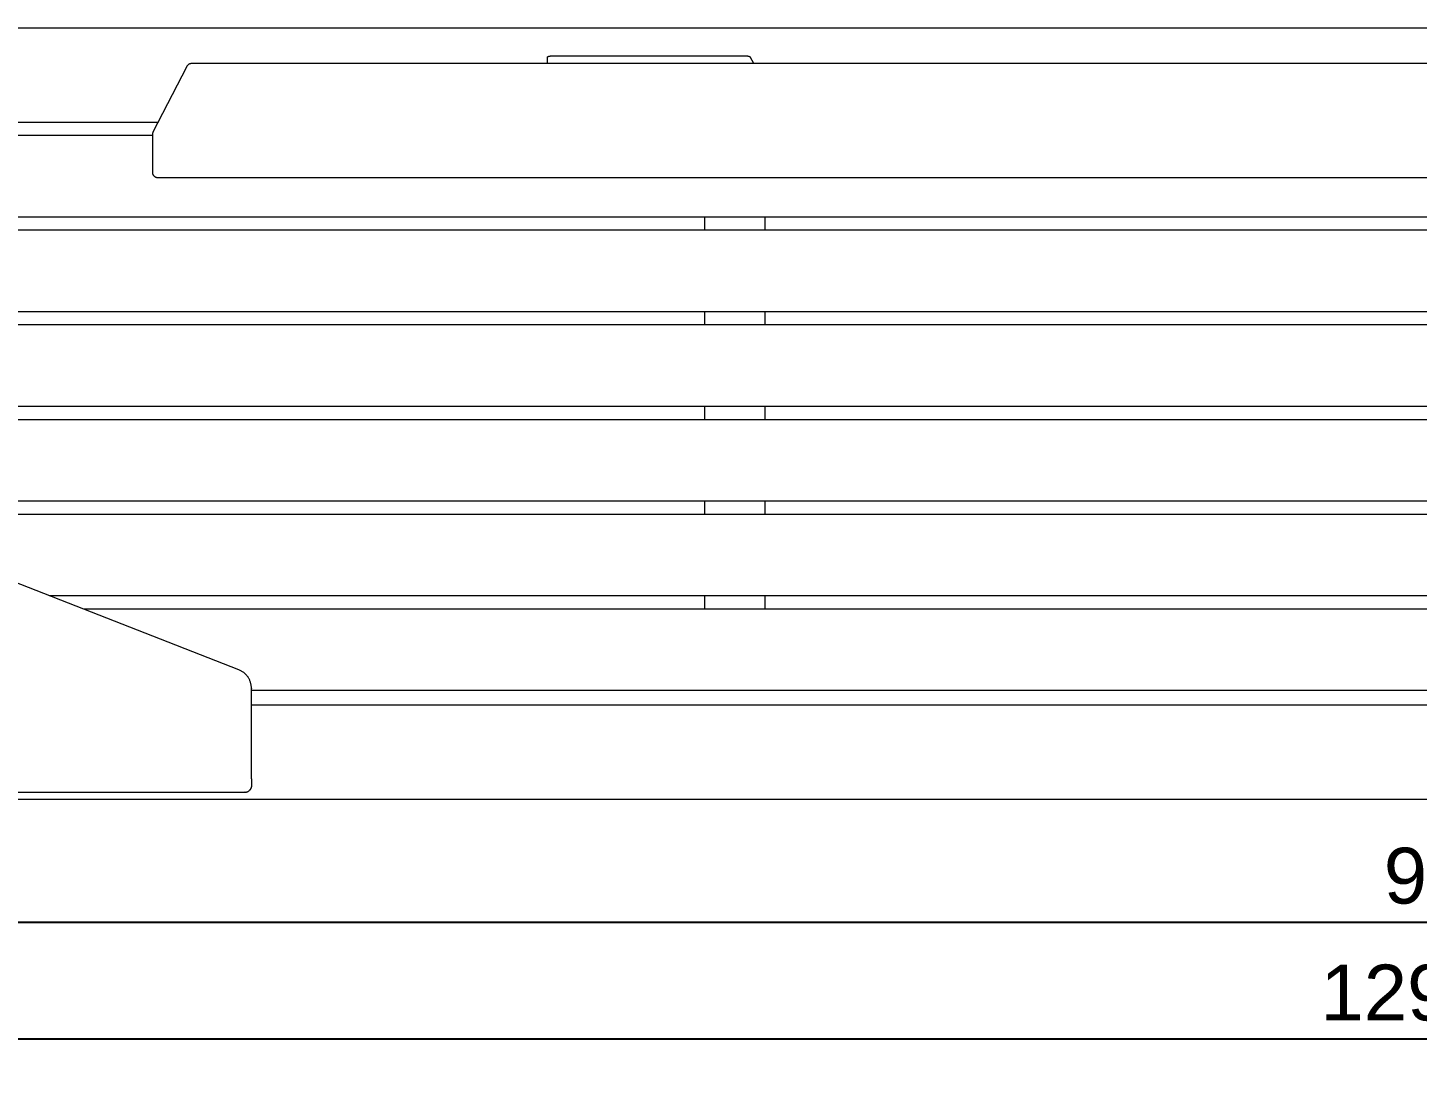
# Model space of a CAD drawing. Header units: inches. Extents: x -10 to 196, y -3 to 133.
# Drawn here: x 17.12 to 57.58, y 41.49 to 72 of the extents above; entities that cross this region are included whole.
import ezdxf

# ---------------------------------------------------------------- set-up
doc = ezdxf.new("R2010")
doc.units = ezdxf.units.IN
doc.layers.add('ZANO_R', color=7, linetype='Continuous', lineweight=0)
doc.layers.add('ZANO_W', color=1, linetype='Continuous', lineweight=0)
doc.styles.get("Standard").update_dxf_attribs({"font": 'arial.ttf'})
doc.dimstyles.new('amerykanie', dxfattribs={"dimtxt": 50, "dimasz": 50, "dimexe": 0.5, "dimexo": 0.5, "dimgap": 1, "dimtad": 1, "dimdec": 0, "dimzin": 0, "dimlunit": 5, "dimtxsty": 'Standard', "dimcen": 0.09, "dimclrd": 1, "dimclre": 1, "dimclrt": 1, "dimazin": 0, "dimtfac": 1, "dimtdec": 0, "dimtmove": 0, "dimatfit": 3, "dimfxl": 1, "dimtzin": 0, "dimarcsym": 1})

# ---------------------------------------------------------------- blocks, each defined once
blk = doc.blocks.new('*D383')
at = {"layer": 'ZANO_W', "color": 1, "lineweight": -2}
for p, q in [((10.511, 49.253), (10.511, 45.475)), ((109.004, 49.233), (109.004, 45.475)), ((11.511, 45.975), (108.004, 45.975))]:
    blk.add_line(p, q, dxfattribs=at)
at = {"layer": 'ZANO_W', "color": 1}
for points in [[(11.511, 46.141), (11.511, 45.808), (10.511, 45.975)], [(108.004, 45.808), (108.004, 46.141), (109.004, 45.975)]]:
    blk.add_solid(points, dxfattribs=at)
at = {"layer": 'ZANO_W', "color": 1, "insert": (59.758, 47.315), "char_height": 1.625, "attachment_point": 5}
blk.add_mtext('98 1/2', dxfattribs=at)
blk = doc.blocks.new('*D388')
at = {"layer": 'ZANO_W', "color": 1, "lineweight": -2}
for p, q in [((-5.175, 53.48), (-5.175, 42.073)), ((124.786, 53.485), (124.786, 42.073)), ((-4.175, 42.573), (123.786, 42.573))]:
    blk.add_line(p, q, dxfattribs=at)
at = {"layer": 'ZANO_W', "color": 1}
for points in [[(-4.175, 42.739), (-4.175, 42.406), (-5.175, 42.573)], [(123.786, 42.406), (123.786, 42.739), (124.786, 42.573)]]:
    blk.add_solid(points, dxfattribs=at)
at = {"layer": 'ZANO_W', "color": 1, "insert": (59.806, 43.913), "char_height": 1.625, "attachment_point": 5}
blk.add_mtext('129 15/16', dxfattribs=at)

msp = doc.modelspace()

# ---------------------------------------------------------------- linework, layer by layer
at = {"layer": 'ZANO_R'}
for p, q in [((10.78289, 72.00209), (108.84714, 72.00209)), ((20.77603, 68.97415), (21.76185, 70.88634)), ((21.76185, 70.88634), (21.7644, 70.89109)), ((21.7644, 70.89109), (21.76711, 70.89574)), ((21.76711, 70.89574), (21.76998, 70.9003)), ((21.76998, 70.9003), (21.77301, 70.90476)), ((21.77301, 70.90476), (21.77618, 70.90912)), ((21.77618, 70.90912), (21.7795, 70.91336)), ((21.7795, 70.91336), (21.78297, 70.91749)), ((21.78297, 70.91749), (21.78657, 70.92149)), ((21.78657, 70.92149), (21.79031, 70.92537)), ((21.79031, 70.92537), (21.79418, 70.92912)), ((21.79418, 70.92912), (21.79817, 70.93274)), ((21.79817, 70.93274), (21.80229, 70.93621)), ((21.80229, 70.93621), (21.80652, 70.93955)), ((21.80652, 70.93955), (21.81086, 70.94273)), ((21.81086, 70.94273), (21.81532, 70.94577)), ((21.81532, 70.94577), (21.81987, 70.94865)), ((21.81987, 70.94865), (21.82452, 70.95138)), ((21.82452, 70.95138), (21.82925, 70.95394)), ((21.82925, 70.95394), (21.83408, 70.95634)), ((21.83408, 70.95634), (21.83898, 70.95858)), ((21.83898, 70.95858), (21.84396, 70.96064)), ((21.84396, 70.96064), (21.849, 70.96254)), ((21.849, 70.96254), (21.85411, 70.96426)), ((21.85411, 70.96426), (21.85927, 70.9658)), ((21.85927, 70.9658), (21.86448, 70.96717)), ((21.86448, 70.96717), (21.86973, 70.96836)), ((21.86973, 70.96836), (21.87503, 70.96937)), ((21.87503, 70.96937), (21.88035, 70.97019)), ((21.88035, 70.97019), (21.8857, 70.97084)), ((21.8857, 70.97084), (21.89107, 70.9713)), ((21.89107, 70.9713), (21.89645, 70.97157)), ((21.89645, 70.97157), (21.90183, 70.97166)), ((21.90183, 70.97166), (97.70898, 70.97166)), ((32.2546, 71.14361), (32.25461, 71.14405)), ((32.2546, 70.97166), (32.2546, 71.14361)), ((32.25461, 71.14405), (32.25463, 71.14448)), ((32.25463, 71.14448), (32.25466, 71.14492)), ((32.25466, 71.14492), (32.25471, 71.14536)), ((32.25471, 71.14536), (32.25477, 71.1458)), ((32.25477, 71.1458), (32.25485, 71.14623)), ((32.25485, 71.14623), (32.25494, 71.14667)), ((32.25494, 71.14667), (32.25504, 71.14711)), ((32.25504, 71.14711), (32.25516, 71.14755)), ((32.25516, 71.14755), (32.25529, 71.14798)), ((32.25529, 71.14798), (32.25544, 71.14842)), ((32.25544, 71.14842), (32.2556, 71.14886)), ((32.2556, 71.14886), (32.25578, 71.1493)), ((32.25578, 71.1493), (32.25596, 71.14973)), ((32.25596, 71.14973), (32.25617, 71.15017)), ((32.25617, 71.15017), (32.25638, 71.1506)), ((32.25638, 71.1506), (32.25661, 71.15104)), ((32.25661, 71.15104), (32.25686, 71.15147)), ((32.25686, 71.15147), (32.25712, 71.15191)), ((32.25712, 71.15191), (32.25739, 71.15234)), ((32.25739, 71.15234), (32.25768, 71.15277)), ((32.25768, 71.15277), (32.25798, 71.1532)), ((32.25798, 71.1532), (32.25829, 71.15363)), ((32.25829, 71.15363), (32.25862, 71.15406)), ((32.25862, 71.15406), (32.25896, 71.15449)), ((32.25896, 71.15449), (32.25931, 71.15491)), ((32.25931, 71.15491), (32.25968, 71.15534)), ((32.25968, 71.15534), (32.26007, 71.15576)), ((32.26007, 71.15576), (32.26046, 71.15618)), ((32.26046, 71.15618), (32.26087, 71.1566)), ((32.26087, 71.1566), (32.26129, 71.15702)), ((32.26129, 71.15702), (32.26173, 71.15743)), ((32.26173, 71.15743), (32.26264, 71.15826)), ((32.26264, 71.15826), (32.2636, 71.15908)), ((32.2636, 71.15908), (32.26461, 71.15989)), ((32.26461, 71.15989), (32.26567, 71.16069)), ((32.26567, 71.16069), (32.26678, 71.16148)), ((32.26678, 71.16148), (32.26793, 71.16226)), ((32.26793, 71.16226), (32.26914, 71.16303)), ((32.26914, 71.16303), (32.27038, 71.16379)), ((32.27038, 71.16379), (32.27167, 71.16453)), ((32.27167, 71.16453), (32.27301, 71.16527)), ((32.27301, 71.16527), (32.27438, 71.16599)), ((32.27438, 71.16599), (32.2758, 71.1667)), ((32.2758, 71.1667), (32.27874, 71.16808)), ((32.27874, 71.16808), (32.28182, 71.16941)), ((32.28182, 71.16941), (32.28386, 71.17023)), ((32.28386, 71.17023), (32.28598, 71.17103)), ((32.28598, 71.17103), (32.29043, 71.17259)), ((32.29043, 71.17259), (32.29517, 71.17408)), ((32.29517, 71.17408), (32.30018, 71.17549)), ((32.30018, 71.17549), (32.30544, 71.17682)), ((32.30544, 71.17682), (32.31093, 71.17804)), ((32.31093, 71.17804), (32.31662, 71.17916)), ((32.31662, 71.17916), (32.32251, 71.18018)), ((32.32251, 71.18018), (32.32854, 71.18108)), ((32.32854, 71.18108), (32.33471, 71.18186)), ((32.33471, 71.18186), (32.34097, 71.18252)), ((32.34097, 71.18252), (32.3473, 71.18306)), ((32.3473, 71.18306), (32.35367, 71.18348)), ((32.35367, 71.18348), (32.36005, 71.18378)), ((32.36005, 71.18378), (32.36641, 71.18395)), ((32.36641, 71.18395), (32.37272, 71.18401)), ((32.37272, 71.18401), (38.03822, 71.18401)), ((38.03822, 71.18401), (38.04777, 71.18388)), ((38.04777, 71.18388), (38.0575, 71.18347)), ((38.0575, 71.18347), (38.06732, 71.18276)), ((38.06732, 71.18276), (38.07712, 71.18176)), ((38.07712, 71.18176), (38.08677, 71.18044)), ((38.08677, 71.18044), (38.09151, 71.17967)), ((38.09151, 71.17967), (38.09616, 71.17882)), ((38.09616, 71.17882), (38.10071, 71.17789)), ((38.10071, 71.17789), (38.10515, 71.1769)), ((38.10515, 71.1769), (38.10947, 71.17583)), ((38.10947, 71.17583), (38.11364, 71.1747)), ((38.11364, 71.1747), (38.11767, 71.17351)), ((38.11767, 71.17351), (38.12152, 71.17225)), ((38.12152, 71.17225), (38.1252, 71.17094)), ((38.1252, 71.17094), (38.1287, 71.16958)), ((38.1287, 71.16958), (38.13199, 71.16817)), ((38.13199, 71.16817), (38.13357, 71.16746)), ((38.13357, 71.16746), (38.13509, 71.16673)), ((38.13509, 71.16673), (38.13656, 71.16599)), ((38.13656, 71.16599), (38.13798, 71.16524)), ((38.13798, 71.16524), (38.13934, 71.16449)), ((38.13934, 71.16449), (38.14066, 71.16372)), ((38.14066, 71.16372), (38.14191, 71.16296)), ((38.14191, 71.16296), (38.14312, 71.16218)), ((38.14312, 71.16218), (38.14427, 71.1614)), ((38.14427, 71.1614), (38.14536, 71.16062)), ((38.14536, 71.16062), (38.1464, 71.15983)), ((38.1464, 71.15983), (38.14738, 71.15904)), ((38.14738, 71.15904), (38.14832, 71.15824)), ((38.14832, 71.15824), (38.14919, 71.15745)), ((38.14919, 71.15745), (38.15002, 71.15665)), ((38.15002, 71.15665), (38.15041, 71.15625)), ((38.15041, 71.15625), (38.15079, 71.15585)), ((38.15079, 71.15585), (38.15115, 71.15545)), ((38.15115, 71.15545), (38.1515, 71.15505)), ((38.1515, 71.15505), (38.15184, 71.15465)), ((38.15184, 71.15465), (38.15217, 71.15425)), ((38.15217, 71.15425), (38.15248, 71.15385)), ((38.15248, 71.15385), (38.15278, 71.15345)), ((38.15278, 71.15345), (38.15306, 71.15305)), ((38.15306, 71.15305), (38.15334, 71.15265)), ((38.15334, 71.15265), (38.1536, 71.15225)), ((38.1536, 71.15225), (38.15385, 71.15186)), ((38.15385, 71.15186), (38.15408, 71.15146)), ((38.15408, 71.15146), (38.15431, 71.15106)), ((38.15431, 71.15106), (38.25273, 70.97166)), ((10.78289, 69.2589), (20.92283, 69.2589)), ((20.75852, 68.86518), (10.7868, 68.86518)), ((20.75852, 68.90198), (20.75861, 68.90734)), ((20.75852, 67.79204), (20.75852, 68.90198)), ((20.75861, 68.90734), (20.75889, 68.91268)), ((20.75889, 68.91268), (20.75934, 68.91802)), ((20.75934, 68.91802), (20.75998, 68.92334)), ((20.75998, 68.92334), (20.76079, 68.92863)), ((20.76079, 68.92863), (20.76179, 68.93389)), ((20.76179, 68.93389), (20.76296, 68.93911)), ((20.76296, 68.93911), (20.76431, 68.94429)), ((20.76431, 68.94429), (20.76584, 68.94943)), ((20.76584, 68.94943), (20.76754, 68.9545)), ((20.76754, 68.9545), (20.76941, 68.95952)), ((20.76941, 68.95952), (20.77145, 68.96447)), ((20.77145, 68.96447), (20.77366, 68.96935)), ((20.77366, 68.96935), (20.77603, 68.97415)), ((20.75861, 67.78667), (20.75852, 67.79204)), ((20.75889, 67.7813), (20.75861, 67.78667)), ((20.75935, 67.77594), (20.75889, 67.7813)), ((20.75999, 67.7706), (20.75935, 67.77594)), ((20.76081, 67.76529), (20.75999, 67.7706)), ((20.76182, 67.76), (20.76081, 67.76529)), ((20.763, 67.75476), (20.76182, 67.76)), ((20.76436, 67.74955), (20.763, 67.75476)), ((20.7659, 67.7444), (20.76436, 67.74955)), ((20.76762, 67.7393), (20.7659, 67.7444)), ((20.7695, 67.73427), (20.76762, 67.7393)), ((20.77156, 67.7293), (20.7695, 67.73427)), ((20.77379, 67.72441), (20.77156, 67.7293)), ((20.77618, 67.71959), (20.77379, 67.72441)), ((20.77873, 67.71486), (20.77618, 67.71959)), ((20.78145, 67.71022), (20.77873, 67.71486)), ((20.78432, 67.70567), (20.78145, 67.71022)), ((20.78735, 67.70122), (20.78432, 67.70567)), ((20.79052, 67.69688), (20.78735, 67.70122)), ((20.79385, 67.69265), (20.79052, 67.69688)), ((20.79731, 67.68854), (20.79385, 67.69265)), ((20.80091, 67.68455), (20.79731, 67.68854)), ((20.80465, 67.68068), (20.80091, 67.68455)), ((20.80852, 67.67695), (20.80465, 67.68068)), ((20.81251, 67.67334), (20.80852, 67.67695)), ((20.81662, 67.66988), (20.81251, 67.67334)), ((20.82085, 67.66656), (20.81662, 67.66988)), ((20.82519, 67.66338), (20.82085, 67.66656)), ((20.82964, 67.66035), (20.82519, 67.66338)), ((20.83418, 67.65748), (20.82964, 67.66035)), ((20.83883, 67.65477), (20.83418, 67.65748)), ((20.84356, 67.65221), (20.83883, 67.65477)), ((20.84837, 67.64982), (20.84356, 67.65221)), ((20.85327, 67.64759), (20.84837, 67.64982)), ((20.85824, 67.64554), (20.85327, 67.64759)), ((20.86327, 67.64365), (20.85824, 67.64554)), ((20.86837, 67.64193), (20.86327, 67.64365)), ((20.87352, 67.64039), (20.86837, 67.64193)), ((20.87872, 67.63903), (20.87352, 67.64039)), ((20.88397, 67.63785), (20.87872, 67.63903)), ((20.88925, 67.63684), (20.88397, 67.63785)), ((20.89457, 67.63602), (20.88925, 67.63684)), ((20.89991, 67.63538), (20.89457, 67.63602)), ((20.90526, 67.63492), (20.89991, 67.63538)), ((20.91064, 67.63465), (20.90526, 67.63492)), ((20.91601, 67.63455), (20.91064, 67.63465)), ((98.69481, 67.63455), (20.91601, 67.63455)), ((10.7868, 66.50284), (108.82402, 66.50284)), ((36.82178, 66.50284), (36.82178, 66.10911)), ((38.59354, 66.10911), (38.59354, 66.50284)), ((108.82402, 66.10911), (10.7868, 66.10911)), ((10.7868, 63.74677), (108.82402, 63.74677)), ((36.82178, 63.74677), (36.82178, 63.35305)), ((38.59354, 63.35305), (38.59354, 63.74677)), ((108.82402, 63.35305), (10.7868, 63.35305)), ((10.7868, 60.9907), (108.82402, 60.9907)), ((36.82178, 60.9907), (36.82178, 60.59698)), ((38.59354, 60.59698), (38.59354, 60.9907)), ((108.82402, 60.59698), (10.7868, 60.59698)), ((10.7868, 58.23464), (108.82402, 58.23464)), ((10.83731, 58.17841), (23.25847, 53.32561)), ((36.82178, 58.23464), (36.82178, 57.84091)), ((38.59354, 57.84091), (38.59354, 58.23464)), ((108.82402, 57.84091), (11.70116, 57.84091)), ((17.74778, 55.47857), (108.82402, 55.47857)), ((36.82178, 55.47857), (36.82178, 55.08485)), ((38.59354, 55.08485), (38.59354, 55.47857)), ((108.82402, 55.08485), (18.75555, 55.08485)), ((23.25847, 53.32561), (23.27711, 53.31796)), ((23.27711, 53.31796), (23.29547, 53.30968)), ((23.29547, 53.30968), (23.31354, 53.30078)), ((23.31354, 53.30078), (23.3313, 53.29126)), ((23.3313, 53.29126), (23.34872, 53.28115)), ((23.34872, 53.28115), (23.36578, 53.27045)), ((23.36578, 53.27045), (23.38248, 53.25917)), ((23.38248, 53.25917), (23.39877, 53.24733)), ((23.39877, 53.24733), (23.41466, 53.23495)), ((23.41466, 53.23495), (23.43011, 53.22202)), ((23.43011, 53.22202), (23.44511, 53.20858)), ((23.44511, 53.20858), (23.45965, 53.19463)), ((23.45965, 53.19463), (23.4737, 53.1802)), ((23.4737, 53.1802), (23.48725, 53.1653)), ((23.48725, 53.1653), (23.50028, 53.14994)), ((23.50028, 53.14994), (23.51279, 53.13414)), ((23.51279, 53.13414), (23.52474, 53.11793)), ((23.5359, 53.10168), (23.52474, 53.11793)), ((23.54651, 53.08507), (23.5359, 53.10168)), ((23.55656, 53.06812), (23.54651, 53.08507)), ((23.56604, 53.05083), (23.55656, 53.06812)), ((23.57494, 53.03324), (23.56604, 53.05083)), ((23.58324, 53.01537), (23.57494, 53.03324)), ((23.59095, 52.99722), (23.58324, 53.01537)), ((23.59804, 52.97883), (23.59095, 52.99722)), ((23.60452, 52.96021), (23.59804, 52.97883)), ((23.61037, 52.94139), (23.60452, 52.96021)), ((23.61559, 52.92238), (23.61037, 52.94139)), ((23.62017, 52.90321), (23.61559, 52.92238)), ((23.62411, 52.8839), (23.62017, 52.90321)), ((23.62741, 52.86446), (23.62411, 52.8839)), ((23.63005, 52.84493), (23.62741, 52.86446)), ((23.63204, 52.82532), (23.63005, 52.84493)), ((23.63337, 52.80565), (23.63204, 52.82532)), ((23.63405, 52.78595), (23.63337, 52.80565)), ((23.63405, 52.78595), (23.63414, 52.77552)), ((23.63414, 50.14278), (23.63414, 52.77552)), ((23.63414, 52.7225), (108.82402, 52.7225)), ((108.84669, 52.28941), (23.63414, 52.28941)), ((23.47964, 49.75733), (23.48623, 49.75891)), ((23.48623, 49.75891), (23.49277, 49.76071)), ((23.49277, 49.76071), (23.49925, 49.76273)), ((23.49925, 49.76273), (23.50565, 49.76497)), ((23.50565, 49.76497), (23.51196, 49.76744)), ((23.51196, 49.76744), (23.51819, 49.77012)), ((23.51819, 49.77012), (23.52433, 49.77301)), ((23.52433, 49.77301), (23.53036, 49.77612)), ((23.53036, 49.77612), (23.53628, 49.77943)), ((23.53628, 49.77943), (23.54208, 49.78294)), ((23.54208, 49.78294), (23.54776, 49.78664)), ((23.54776, 49.78664), (23.5533, 49.79055)), ((23.5533, 49.79055), (23.55871, 49.79464)), ((23.55871, 49.79464), (23.56398, 49.79891)), ((23.56398, 49.79891), (23.56909, 49.80337)), ((23.57411, 49.80805), (23.56909, 49.80337)), ((23.57897, 49.81291), (23.57411, 49.80805)), ((23.58365, 49.81793), (23.57897, 49.81291)), ((23.58815, 49.82312), (23.58365, 49.81793)), ((23.59247, 49.82846), (23.58815, 49.82312)), ((23.5966, 49.83394), (23.59247, 49.82846)), ((23.60053, 49.83957), (23.5966, 49.83394)), ((23.60427, 49.84533), (23.60053, 49.83957)), ((23.6078, 49.85122), (23.60427, 49.84533)), ((23.61113, 49.85722), (23.6078, 49.85122)), ((23.61425, 49.86334), (23.61113, 49.85722)), ((23.61715, 49.86957), (23.61425, 49.86334)), ((23.61983, 49.87589), (23.61715, 49.86957)), ((23.62229, 49.8823), (23.61983, 49.87589)), ((23.62452, 49.88879), (23.62229, 49.8823)), ((23.62653, 49.89536), (23.62452, 49.88879)), ((23.6283, 49.90199), (23.62653, 49.89536)), ((23.62985, 49.90868), (23.6283, 49.90199)), ((23.63116, 49.91542), (23.62985, 49.90868)), ((23.63223, 49.92221), (23.63116, 49.91542)), ((23.63307, 49.92902), (23.63223, 49.92221)), ((23.63366, 49.93586), (23.63307, 49.92902)), ((23.63402, 49.94272), (23.63366, 49.93586)), ((23.63414, 49.94958), (23.63402, 49.94272)), ((23.63414, 50.14278), (23.63414, 49.94958)), ((108.84669, 49.54622), (10.78244, 49.54622)), ((10.83731, 49.75272), (23.43728, 49.75272)), ((23.44167, 49.75277), (23.43728, 49.75272)), ((23.44606, 49.75292), (23.44167, 49.75277)), ((23.44606, 49.75292), (23.45283, 49.75334)), ((23.45283, 49.75334), (23.45958, 49.75399)), ((23.45958, 49.75399), (23.4663, 49.75487)), ((23.4663, 49.75487), (23.47299, 49.75599)), ((23.47299, 49.75599), (23.47964, 49.75733))]:
    msp.add_line(p, q, dxfattribs=at)

# ---------------------------------------------------------------- dimensions: what is measured, and where the dimension line sits
at = {"layer": 'ZANO_W'}
for base, p1, p2, picture, middle in [((124.78599, 42.57277), (-5.17461, 53.97996), (124.78599, 53.98507), '*D388', (59.80569, 43.91298)), ((109.00418, 45.97468), (10.51119, 49.75272), (109.00418, 49.73324), '*D383', (59.75768, 47.31489))]:
    dim = msp.add_linear_dim(base=base, p1=p1, p2=p2, dimstyle='amerykanie', override={"dimtxt": 1.625, "dimasz": 1, "dimgap": 0.5, "dimdec": 4, "dimaunit": 1, "dimadec": 1, "dimtdec": 4, "dimtmove": 1, "dimfrac": 2}, dxfattribs=at)
    dim.commit()
    dim.dimension.update_dxf_attribs({"geometry": picture, "text_midpoint": middle})

doc.saveas('drawing.dxf')
